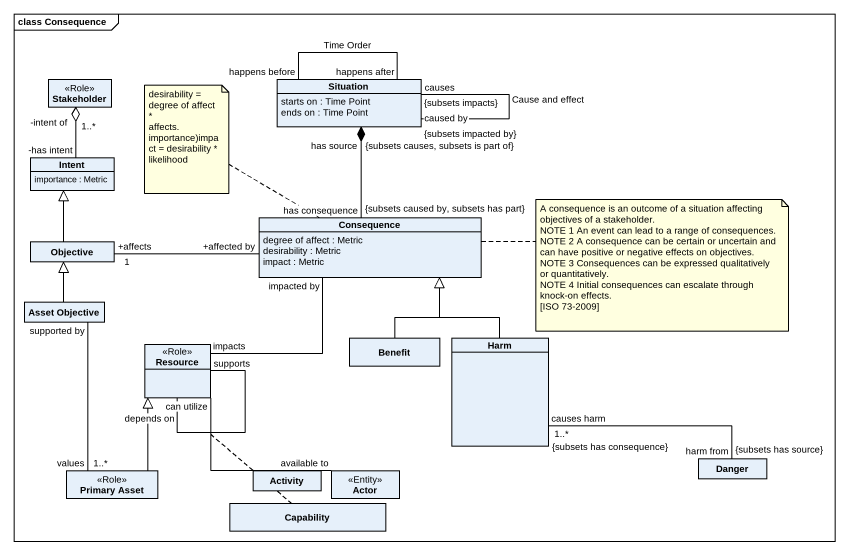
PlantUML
@startuml
mainframe class Consequence
hide circle
hide empty members
class Stakeholder <<Role>>
class Situation {
  starts on : Time Point
  ends on : Time Point
}
class Intent {
  importance : Metric
}
class Consequence {
  degree of affect : Metric
  desirability : Metric
  impact : Metric
}
class Objective
class "Asset Objective" as Asset_Objective
class Benefit
class Harm
class Resource <<Role>>
class "Primary Asset" as Primary_Asset <<Role>>
class Activity
class "Actor" as Actor_ <<Entity>>
class Danger
class Capability
Stakeholder "-intent of\n1..*" o-- "-has intent" Intent
Situation "happens before" -- "happens after" Situation : Time Order
Situation "causes\n{subsets impacts}" -- "caused by\n{subsets impacted by}" Situation : Cause and effect
Situation "has source\n{subsets causes, subsets is part of}" *-- "has consequence\n{subsets caused by, subsets has part}" Consequence
Consequence "+affected by" -left- "+affects\n1" Objective
Consequence "impacted by" -- "impacts" Resource
Objective -up-|> Intent
Asset_Objective -up-|> Objective
Asset_Objective "supported by" -- "values\n1..*" Primary_Asset
Benefit -up-|> Consequence
Harm -up-|> Consequence
Resource "depends on" -- "supports" Resource
Resource "can utilize" -- "available to" Actor_
(Resource, Actor_) .. Capability
Primary_Asset -up-|> Resource
Danger "harm from\n{subsets has source}" -left- "causes harm\n1..*\n{subsets has consequence}" Harm
note left of Consequence : desirability = degree of affect * affects.importance)impact = desirability * likelihood
note right of Consequence
  A consequence is an outcome of a situation affecting objectives of a stakeholder.
  NOTE 1 An event can lead to a range of consequences.
  NOTE 2 A consequence can be certain or uncertain and can have positive or negative effects on objectives.
  NOTE 3 Consequences can be expressed qualitatively or quantitatively.
  NOTE 4 Initial consequences can escalate through knock-on effects.
  [ISO 73-2009]
end note
@enduml
